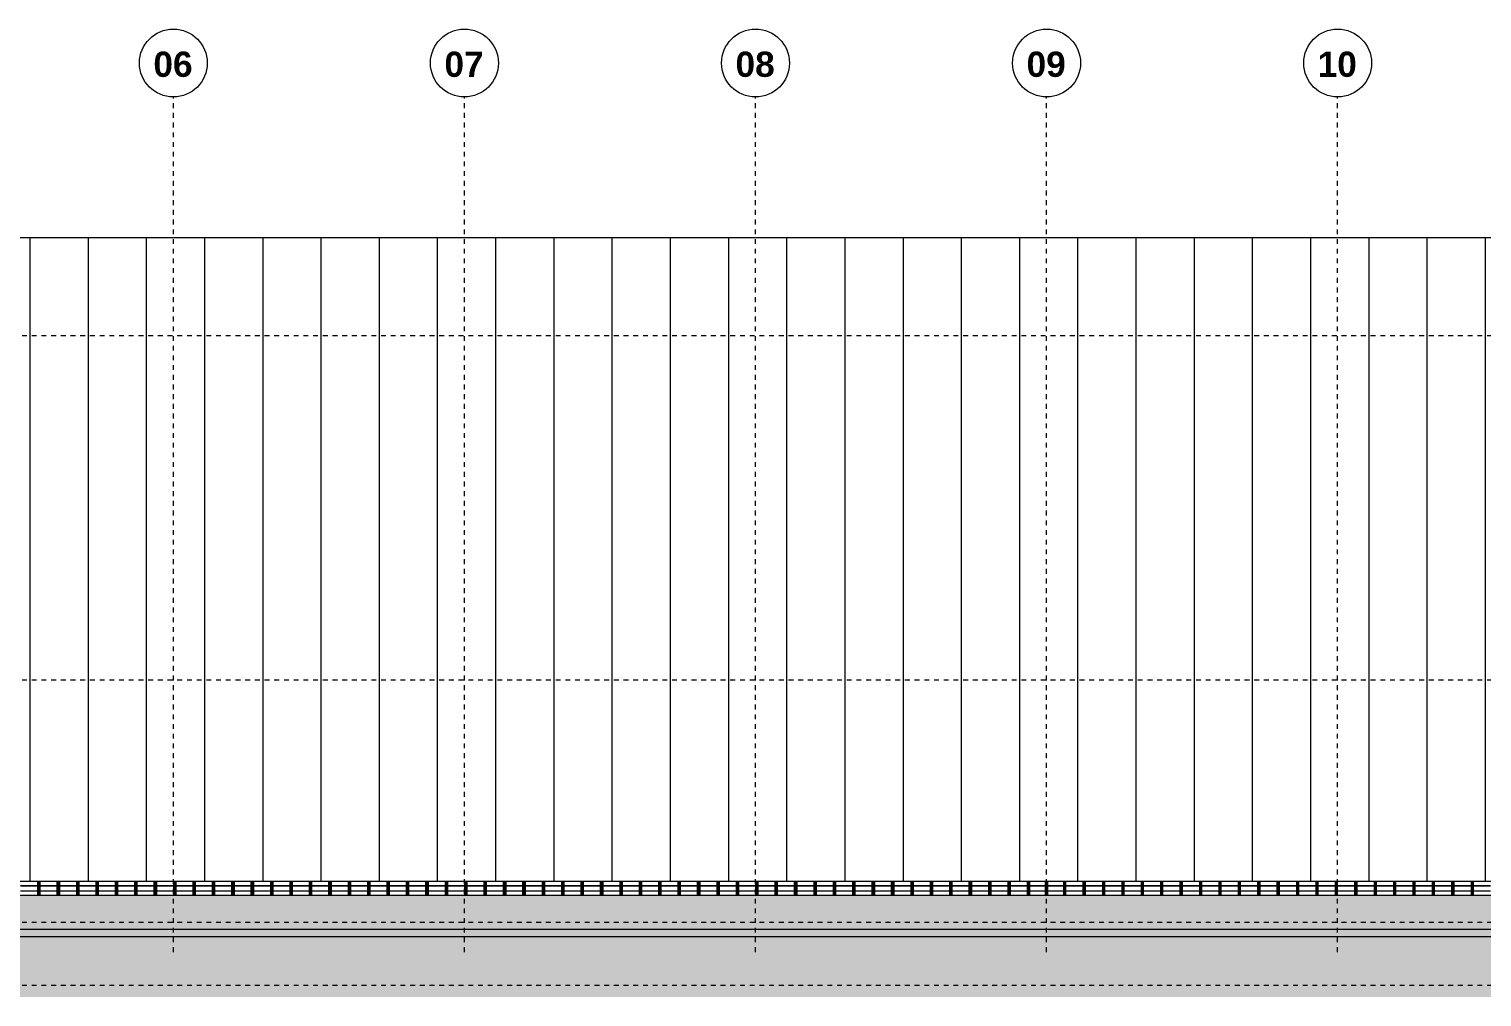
# Model space of a CAD drawing. Header units: metres. Extents: x -3 to 469, y -13 to 19.
# Drawn here: x 27.02 to 56.98, y -1.54 to 18.42 of the extents above; entities that cross this region are included whole.
import ezdxf

# ---------------------------------------------------------------- set-up
doc = ezdxf.new("R2010")
doc.units = ezdxf.units.M
doc.linetypes.add('Center', pattern=[0.03, 0.012, -0.006, 0.006, -0.006])
doc.linetypes.add('Grid Line', pattern=[0.022225, 0.0127, -0.003175, 0.003175, -0.003175])
for name, color, linetype, lineweight in [('A-DETL-1', 7, 'Continuous', 20), ('A-FLOR-1', 7, 'Continuous', 20), ('A-GLAZ-CURT', 7, 'Continuous', 5), ('A-GLAZ-CWMG', 7, 'Continuous', 5), ('A-WALL', 7, 'Continuous', 9), ('I-WALL', 7, 'Continuous', 9), ('S-GRID-IDEN', 7, 'Continuous', 5), ('S-GRID-IDEN-1', 7, 'Continuous', 18)]:
    doc.layers.add(name, color=color, linetype=linetype, lineweight=lineweight)
for name, color, linetype, lineweight, true_color in [('A-DETL-GENF-1', 7, 'Continuous', 5, 0xb8a087), ('A-FLOR-LEVL-2', 7, 'Center', 5, 0x0080c0), ('A-FLOR-PATT-1', 7, 'Continuous', 9, 0x74756c), ('A-GLAZ-CWMG-1', 7, 'Continuous', 5, 0xf2f2f2), ('A-WALL-PATT-2', 7, 'Continuous', 5, 0x5f5f5f), ('A-WALL-PATT-3', 7, 'Continuous', 5, 0x515151), ('S-GRID-1', 9, 'Grid Line', 5, 0x808080)]:
    doc.layers.add(name, color=color, linetype=linetype, lineweight=lineweight, true_color=true_color)
doc.styles.add('Arial_B', font='arialbd.ttf', dxfattribs={"height": 0.52})

# ---------------------------------------------------------------- blocks, each defined once
blk = doc.blocks.new('System Panel - COMOVENTE-V3-FACHADA 01')
at = {"layer": 'A-GLAZ-CURT'}
h = blk.add_hatch(dxfattribs=at)
h.set_pattern_fill('FP_5', color=256, style=0, pattern_type=2)
h.set_pattern_definition([(0, (47.812, 0.65), (0, 0.15), [])])
h.paths.add_polyline_path([(47.975, 0.55), (47.975, 0.75), (47.65, 0.75), (47.65, 0.55), (47.867, 0.55)])
blk.add_line((47.975, 0.75), (47.65, 0.75), dxfattribs=at)
blk = doc.blocks.new('System Panel - COMOVENTE-V4-FACHADA 01')
at = {"layer": 'A-GLAZ-CURT'}
h = blk.add_hatch(dxfattribs=at)
h.set_pattern_fill('FP_6', color=256, style=0, pattern_type=2)
h.set_pattern_definition([(0, (47.425, 0.65), (0, 0.15), [])])
h.paths.add_polyline_path([(47.25, 0.55), (47.6, 0.55), (47.6, 0.75), (47.25, 0.75)])
blk.add_line((47.6, 0.75), (47.25, 0.75), dxfattribs=at)
blk = doc.blocks.new('System Panel - COMOVENTE-V5-FACHADA 01')
at = {"layer": 'A-GLAZ-CURT'}
h = blk.add_hatch(dxfattribs=at)
h.set_pattern_fill('FP_7', color=256, style=0, pattern_type=2)
h.set_pattern_definition([(0, (47.812, 0.85), (0, 0.15), [])])
h.paths.add_polyline_path([(47.867, 0.75), (47.975, 0.75), (47.975, 0.85), (47.65, 0.85), (47.65, 0.75)])
blk.add_line((47.65, 0.75), (47.975, 0.75), dxfattribs=at)
blk = doc.blocks.new('System Panel - COMOVENTE-V6-FACHADA 01')
at = {"layer": 'A-GLAZ-CURT'}
h = blk.add_hatch(dxfattribs=at)
h.set_pattern_fill('FP_8', color=256, style=0, pattern_type=2)
h.set_pattern_definition([(0, (47.425, 0.85), (0, 0.15), [])])
h.paths.add_polyline_path([(47.25, 0.85), (47.25, 0.75), (47.6, 0.75), (47.6, 0.85)])
blk.add_line((47.25, 0.75), (47.6, 0.75), dxfattribs=at)
blk = doc.blocks.new('Rectangular Mullion - 80mm x 50mm aluminio-4468392-FACHADA 01')
at = {"layer": 'A-GLAZ-CWMG-1'}
blk.add_hatch(color=256, dxfattribs=at).paths.add_polyline_path([(48.025, 0.75), (48.025, 0.85), (47.975, 0.85), (47.975, 0.75), (47.984, 0.75)])
at = {"layer": 'A-GLAZ-CWMG'}
for p, q in [((47.975, 0.75), (47.975, 0.85)), ((48.025, 0.75), (48.025, 0.85))]:
    blk.add_line(p, q, dxfattribs=at)
blk = doc.blocks.new('Rectangular Mullion - 80mm x 50mm aluminio-4464568-FACHADA 01')
at = {"layer": 'A-GLAZ-CWMG-1'}
blk.add_hatch(color=256, dxfattribs=at).paths.add_polyline_path([(48.025, 0.55), (48.025, 0.75), (47.975, 0.75), (47.975, 0.55), (47.984, 0.55)])
at = {"layer": 'A-GLAZ-CWMG'}
for p, q in [((47.975, 0.55), (47.975, 0.75)), ((48.025, 0.55), (48.025, 0.75)), ((48.025, 0.55), (47.975, 0.55))]:
    blk.add_line(p, q, dxfattribs=at)
blk = doc.blocks.new('Rectangular Mullion - 80mm x 50mm aluminio-4464544-FACHADA 01')
at = {"layer": 'A-GLAZ-CWMG-1'}
blk.add_hatch(color=256, dxfattribs=at).paths.add_polyline_path([(47.65, 0.55), (47.65, 0.75), (47.6, 0.75), (47.6, 0.55), (47.633, 0.55)])
at = {"layer": 'A-GLAZ-CWMG'}
for p, q in [((47.6, 0.75), (47.6, 0.55)), ((47.65, 0.75), (47.65, 0.55)), ((47.65, 0.55), (47.6, 0.55))]:
    blk.add_line(p, q, dxfattribs=at)
blk = doc.blocks.new('Rectangular Mullion - 80mm x 50mm aluminio-4464545-FACHADA 01')
at = {"layer": 'A-GLAZ-CWMG-1'}
blk.add_hatch(color=256, dxfattribs=at).paths.add_polyline_path([(47.633, 0.75), (47.65, 0.75), (47.65, 0.85), (47.6, 0.85), (47.6, 0.75)])
at = {"layer": 'A-GLAZ-CWMG'}
for p, q in [((47.6, 0.85), (47.6, 0.75)), ((47.65, 0.85), (47.65, 0.75))]:
    blk.add_line(p, q, dxfattribs=at)
blk = doc.blocks.new('System Panel - COMOVENTE-V7-FACHADA 01')
at = {"layer": 'A-GLAZ-CURT'}
h = blk.add_hatch(dxfattribs=at)
h.set_pattern_fill('FP_11', color=256, style=0, pattern_type=2)
h.set_pattern_definition([(0, (48.188, 0.65), (0, 0.15), [])])
h.paths.add_polyline_path([(48.025, 0.55), (48.35, 0.55), (48.35, 0.75), (48.025, 0.75), (48.025, 0.58)])
blk.add_line((48.35, 0.75), (48.025, 0.75), dxfattribs=at)
blk = doc.blocks.new('System Panel - COMOVENTE-V8-FACHADA 01')
at = {"layer": 'A-GLAZ-CURT'}
h = blk.add_hatch(dxfattribs=at)
h.set_pattern_fill('FP_12', color=256, style=0, pattern_type=2)
h.set_pattern_definition([(0, (48.975, 0.65), (0, 0.15), [])])
h.paths.add_polyline_path([(48.8, 0.55), (49.15, 0.55), (49.15, 0.75), (48.8, 0.75)])
blk.add_line((49.15, 0.75), (48.8, 0.75), dxfattribs=at)
blk = doc.blocks.new('System Panel - COMOVENTE-V9-FACHADA 01')
at = {"layer": 'A-GLAZ-CURT'}
h = blk.add_hatch(dxfattribs=at)
h.set_pattern_fill('FP_13', color=256, style=0, pattern_type=2)
h.set_pattern_definition([(0, (48.188, 0.85), (0, 0.15), [])])
h.paths.add_polyline_path([(48.101, 0.75), (48.35, 0.75), (48.35, 0.85), (48.025, 0.85), (48.025, 0.75), (48.043, 0.75)])
blk.add_line((48.025, 0.75), (48.35, 0.75), dxfattribs=at)
blk = doc.blocks.new('System Panel - COMOVENTE-V10-FACHADA 01')
at = {"layer": 'A-GLAZ-CURT'}
h = blk.add_hatch(dxfattribs=at)
h.set_pattern_fill('FP_14', color=256, style=0, pattern_type=2)
h.set_pattern_definition([(0, (48.975, 0.85), (0, 0.15), [])])
h.paths.add_polyline_path([(48.8, 0.85), (48.8, 0.75), (49.15, 0.75), (49.15, 0.85)])
blk.add_line((48.8, 0.75), (49.15, 0.75), dxfattribs=at)
blk = doc.blocks.new('Rectangular Mullion - 80mm x 50mm aluminio-4468717-FACHADA 01')
at = {"layer": 'A-GLAZ-CWMG-1'}
blk.add_hatch(color=256, dxfattribs=at).paths.add_polyline_path([(48.025, 0.75), (48.025, 0.85), (47.975, 0.85), (47.975, 0.75), (47.984, 0.75)])
at = {"layer": 'A-GLAZ-CWMG'}
for p, q in [((47.975, 0.85), (47.975, 0.75)), ((48.025, 0.75), (48.025, 0.85))]:
    blk.add_line(p, q, dxfattribs=at)
blk = doc.blocks.new('Rectangular Mullion - 80mm x 50mm aluminio-4468719-FACHADA 01')
at = {"layer": 'A-GLAZ-CWMG-1'}
blk.add_hatch(color=256, dxfattribs=at).paths.add_polyline_path([(48.025, 0.55), (48.025, 0.75), (47.975, 0.75), (47.975, 0.55), (47.984, 0.55)])
at = {"layer": 'A-GLAZ-CWMG'}
for p, q in [((47.975, 0.75), (47.975, 0.55)), ((48.025, 0.55), (48.025, 0.75)), ((48.025, 0.55), (47.975, 0.55))]:
    blk.add_line(p, q, dxfattribs=at)
blk = doc.blocks.new('Rectangular Mullion - 80mm x 50mm aluminio-4474804-FACHADA 01')
at = {"layer": 'A-GLAZ-CWMG-1'}
blk.add_hatch(color=256, dxfattribs=at).paths.add_polyline_path([(48.8, 0.55), (48.8, 0.75), (48.75, 0.75), (48.75, 0.55)])
at = {"layer": 'A-GLAZ-CWMG'}
for p, q in [((48.75, 0.75), (48.75, 0.55)), ((48.8, 0.55), (48.8, 0.75)), ((48.8, 0.55), (48.75, 0.55))]:
    blk.add_line(p, q, dxfattribs=at)
blk = doc.blocks.new('Rectangular Mullion - 80mm x 50mm aluminio-4474805-FACHADA 01')
at = {"layer": 'A-GLAZ-CWMG-1'}
blk.add_hatch(color=256, dxfattribs=at).paths.add_polyline_path([(48.75, 0.75), (48.8, 0.75), (48.8, 0.85), (48.75, 0.85)])
at = {"layer": 'A-GLAZ-CWMG'}
for p, q in [((48.75, 0.85), (48.75, 0.75)), ((48.8, 0.75), (48.8, 0.85))]:
    blk.add_line(p, q, dxfattribs=at)
blk = doc.blocks.new('Rectangular Mullion - 80mm x 50mm aluminio-4531035-FACHADA 01')
at = {"layer": 'A-GLAZ-CWMG-1'}
blk.add_hatch(color=256, dxfattribs=at).paths.add_polyline_path([(48.4, 0.55), (48.4, 0.75), (48.35, 0.75), (48.35, 0.55)])
at = {"layer": 'A-GLAZ-CWMG'}
for p, q in [((48.35, 0.75), (48.35, 0.55)), ((48.4, 0.55), (48.4, 0.75)), ((48.4, 0.55), (48.35, 0.55))]:
    blk.add_line(p, q, dxfattribs=at)
blk = doc.blocks.new('Rectangular Mullion - 80mm x 50mm aluminio-4531036-FACHADA 01')
at = {"layer": 'A-GLAZ-CWMG-1'}
blk.add_hatch(color=256, dxfattribs=at).paths.add_polyline_path([(48.35, 0.75), (48.4, 0.75), (48.4, 0.85), (48.35, 0.85)])
at = {"layer": 'A-GLAZ-CWMG'}
for p, q in [((48.35, 0.85), (48.35, 0.75)), ((48.4, 0.75), (48.4, 0.85))]:
    blk.add_line(p, q, dxfattribs=at)
blk = doc.blocks.new('Eixo - CABEÇA DE EIXO - PRETO-498843-FACHADA 01')
at = {"layer": 'S-GRID-IDEN-1'}
blk.add_circle((0, 17.715), 0.7, dxfattribs=at)

msp = doc.modelspace()

# ---------------------------------------------------------------- hatches: boundary and pattern name
at = {"layer": 'A-DETL-GENF-1'}
h = msp.add_hatch(dxfattribs=at)
h.set_pattern_fill('FP_17', color=256, style=0, pattern_type=2)
h.set_pattern_definition([(45, (2.574, 0), (0, 1.796051), [1.27, -1.27]), (45, (2.911, -0.3368), (0, 1.796051), [1.27, -1.27]), (45, (3.248, -0.6735), (0, 1.796051), [1.27, -1.27]), (135, (2.574, 0.2245), (-1.796051, 1e-16), [1.27, -1.27]), (135, (2.911, 0.5613), (-1.796051, 1e-16), [1.27, -1.27]), (135, (3.248, 0.898), (-1.796051, 1e-16), [1.27, -1.27])])
h.paths.add_polyline_path([(53.252, -1.54), (116.934, -1.54), (116.934, -1.45), (113.409, -1.45), (93.413, -0.3), (-2.939, -0.3), (-2.939, -1.54), (51.379, -1.54)])
at = {"layer": 'A-FLOR-PATT-1'}
msp.add_hatch(color=256, dxfattribs=at).paths.add_polyline_path([(101.95, -0.3), (116.934, -0.3), (116.934, -0.15), (-2.939, -0.15), (-2.939, -0.3), (100.077, -0.3)])
at = {"layer": 'A-WALL-PATT-2'}
h = msp.add_hatch(dxfattribs=at)
h.set_pattern_fill('FP_1', color=256, style=0, pattern_type=2)
h.set_pattern_definition([(90, (-4.153, 0), (-1.2, 7e-17), [])])
h.paths.add_polyline_path([(42.482, 0.85), (78.607, 0.85), (78.607, 6.096), (78.587, 6.096), (78.587, 14.113), (-0.627, 14.113), (-0.627, 0.85), (42.248, 0.85)])
at = {"layer": 'A-WALL-PATT-3'}
h = msp.add_hatch(dxfattribs=at)
h.set_pattern_fill('FP_3', color=256, style=0, pattern_type=2)
h.set_pattern_definition([(0, (93.248, 0), (0, 0.2), []), (90, (93.248, 0), (-0.2, 0.2), [0.2, -0.2])])
h.paths.add_polyline_path([(48.101, -0.15), (93.223, -0.15), (93.223, 0.55), (-0.223, 0.55), (-0.223, -0.15), (47.633, -0.15)])

# ---------------------------------------------------------------- linework, layer by layer
at = {"layer": 'A-DETL-1'}
for p, q in [((78.627, 14.113), (-0.627, 14.113)), ((-0.627, 0.85), (78.693, 0.85)), ((93.413, -0.3), (-2.939, -0.3))]:
    msp.add_line(p, q, dxfattribs=at)
at = {"layer": 'A-FLOR-1'}
msp.add_line((116.934, -0.15), (-2.939, -0.15), dxfattribs=at)
at = {"layer": 'A-FLOR-LEVL-2'}
for p, q in [((-0.919, 12.1), (113.592, 12.1)), ((-0.919, 5), (113.592, 5)), ((-0.919, 0), (113.592, 0)), ((-0.919, -1.3), (113.592, -1.3))]:
    msp.add_line(p, q, dxfattribs=at)
at = {"layer": 'A-WALL'}
for p, q in [((78.627, 14.113), (-0.627, 14.113)), ((-0.627, 0.85), (93.453, 0.85))]:
    msp.add_line(p, q, dxfattribs=at)
at = {"layer": 'I-WALL'}
msp.add_line((93.223, 0.55), (-0.413, 0.55), dxfattribs=at)
at = {"layer": 'S-GRID-1'}
for p, q in [((30, -0.614), (30, 17.015)), ((36, -0.614), (36, 17.015)), ((42, -0.614), (42, 17.015)), ((48, -0.614), (48, 17.015)), ((54, -0.614), (54, 17.015))]:
    msp.add_line(p, q, dxfattribs=at)

# ---------------------------------------------------------------- block references
at = {"layer": 'A-GLAZ-CURT'}
for name, p in [('System Panel - COMOVENTE-V6-FACHADA 01', (-20.4, 0)), ('System Panel - COMOVENTE-V4-FACHADA 01', (-20.4, 0)), ('System Panel - COMOVENTE-V6-FACHADA 01', (-20, 0)), ('System Panel - COMOVENTE-V4-FACHADA 01', (-20, 0)), ('System Panel - COMOVENTE-V6-FACHADA 01', (-19.6, 0)), ('System Panel - COMOVENTE-V4-FACHADA 01', (-19.6, 0)), ('System Panel - COMOVENTE-V6-FACHADA 01', (-19.2, 0)), ('System Panel - COMOVENTE-V4-FACHADA 01', (-19.2, 0)), ('System Panel - COMOVENTE-V6-FACHADA 01', (-18.8, 0)), ('System Panel - COMOVENTE-V4-FACHADA 01', (-18.8, 0)), ('System Panel - COMOVENTE-V6-FACHADA 01', (-18.4, 0)), ('System Panel - COMOVENTE-V4-FACHADA 01', (-18.4, 0)), ('System Panel - COMOVENTE-V6-FACHADA 01', (-18, 0)), ('System Panel - COMOVENTE-V4-FACHADA 01', (-18, 0)), ('System Panel - COMOVENTE-V6-FACHADA 01', (-17.6, 0)), ('System Panel - COMOVENTE-V4-FACHADA 01', (-17.6, 0)), ('System Panel - COMOVENTE-V6-FACHADA 01', (-17.2, 0)), ('System Panel - COMOVENTE-V4-FACHADA 01', (-17.2, 0)), ('System Panel - COMOVENTE-V6-FACHADA 01', (-16.8, 0)), ('System Panel - COMOVENTE-V4-FACHADA 01', (-16.8, 0)), ('System Panel - COMOVENTE-V6-FACHADA 01', (-16.4, 0)), ('System Panel - COMOVENTE-V4-FACHADA 01', (-16.4, 0)), ('System Panel - COMOVENTE-V6-FACHADA 01', (-16, 0)), ('System Panel - COMOVENTE-V4-FACHADA 01', (-16, 0)), ('System Panel - COMOVENTE-V6-FACHADA 01', (-15.6, 0)), ('System Panel - COMOVENTE-V4-FACHADA 01', (-15.6, 0)), ('System Panel - COMOVENTE-V6-FACHADA 01', (-15.2, 0)), ('System Panel - COMOVENTE-V4-FACHADA 01', (-15.2, 0)), ('System Panel - COMOVENTE-V6-FACHADA 01', (-14.8, 0)), ('System Panel - COMOVENTE-V4-FACHADA 01', (-14.8, 0)), ('System Panel - COMOVENTE-V6-FACHADA 01', (-14.4, 0)), ('System Panel - COMOVENTE-V4-FACHADA 01', (-14.4, 0)), ('System Panel - COMOVENTE-V6-FACHADA 01', (-14, 0)), ('System Panel - COMOVENTE-V4-FACHADA 01', (-14, 0)), ('System Panel - COMOVENTE-V6-FACHADA 01', (-13.6, 0)), ('System Panel - COMOVENTE-V4-FACHADA 01', (-13.6, 0)), ('System Panel - COMOVENTE-V6-FACHADA 01', (-13.2, 0)), ('System Panel - COMOVENTE-V4-FACHADA 01', (-13.2, 0)), ('System Panel - COMOVENTE-V6-FACHADA 01', (-12.8, 0)), ('System Panel - COMOVENTE-V4-FACHADA 01', (-12.8, 0)), ('System Panel - COMOVENTE-V6-FACHADA 01', (-12.4, 0)), ('System Panel - COMOVENTE-V4-FACHADA 01', (-12.4, 0)), ('System Panel - COMOVENTE-V6-FACHADA 01', (-12, 0)), ('System Panel - COMOVENTE-V4-FACHADA 01', (-12, 0)), ('System Panel - COMOVENTE-V6-FACHADA 01', (-11.6, 0)), ('System Panel - COMOVENTE-V4-FACHADA 01', (-11.6, 0)), ('System Panel - COMOVENTE-V6-FACHADA 01', (-11.2, 0)), ('System Panel - COMOVENTE-V4-FACHADA 01', (-11.2, 0)), ('System Panel - COMOVENTE-V6-FACHADA 01', (-10.8, 0)), ('System Panel - COMOVENTE-V4-FACHADA 01', (-10.8, 0)), ('System Panel - COMOVENTE-V6-FACHADA 01', (-10.4, 0)), ('System Panel - COMOVENTE-V4-FACHADA 01', (-10.4, 0)), ('System Panel - COMOVENTE-V6-FACHADA 01', (-10, 0)), ('System Panel - COMOVENTE-V4-FACHADA 01', (-10, 0)), ('System Panel - COMOVENTE-V6-FACHADA 01', (-9.6, 0)), ('System Panel - COMOVENTE-V4-FACHADA 01', (-9.6, 0)), ('System Panel - COMOVENTE-V6-FACHADA 01', (-9.2, 0)), ('System Panel - COMOVENTE-V4-FACHADA 01', (-9.2, 0)), ('System Panel - COMOVENTE-V6-FACHADA 01', (-8.8, 0)), ('System Panel - COMOVENTE-V4-FACHADA 01', (-8.8, 0)), ('System Panel - COMOVENTE-V6-FACHADA 01', (-8.4, 0)), ('System Panel - COMOVENTE-V4-FACHADA 01', (-8.4, 0)), ('System Panel - COMOVENTE-V6-FACHADA 01', (-8, 0)), ('System Panel - COMOVENTE-V4-FACHADA 01', (-8, 0)), ('System Panel - COMOVENTE-V6-FACHADA 01', (-7.6, 0)), ('System Panel - COMOVENTE-V4-FACHADA 01', (-7.6, 0)), ('System Panel - COMOVENTE-V6-FACHADA 01', (-7.2, 0)), ('System Panel - COMOVENTE-V4-FACHADA 01', (-7.2, 0)), ('System Panel - COMOVENTE-V6-FACHADA 01', (-6.8, 0)), ('System Panel - COMOVENTE-V4-FACHADA 01', (-6.8, 0)), ('System Panel - COMOVENTE-V6-FACHADA 01', (-6.4, 0)), ('System Panel - COMOVENTE-V4-FACHADA 01', (-6.4, 0)), ('System Panel - COMOVENTE-V6-FACHADA 01', (-6, 0)), ('System Panel - COMOVENTE-V4-FACHADA 01', (-6, 0)), ('System Panel - COMOVENTE-V6-FACHADA 01', (-5.6, 0)), ('System Panel - COMOVENTE-V4-FACHADA 01', (-5.6, 0)), ('System Panel - COMOVENTE-V6-FACHADA 01', (-5.2, 0)), ('System Panel - COMOVENTE-V4-FACHADA 01', (-5.2, 0)), ('System Panel - COMOVENTE-V6-FACHADA 01', (-4.8, 0)), ('System Panel - COMOVENTE-V4-FACHADA 01', (-4.8, 0)), ('System Panel - COMOVENTE-V6-FACHADA 01', (-4.4, 0)), ('System Panel - COMOVENTE-V4-FACHADA 01', (-4.4, 0)), ('System Panel - COMOVENTE-V6-FACHADA 01', (-4, 0)), ('System Panel - COMOVENTE-V4-FACHADA 01', (-4, 0)), ('System Panel - COMOVENTE-V6-FACHADA 01', (-3.6, 0)), ('System Panel - COMOVENTE-V4-FACHADA 01', (-3.6, 0)), ('System Panel - COMOVENTE-V6-FACHADA 01', (-3.2, 0)), ('System Panel - COMOVENTE-V4-FACHADA 01', (-3.2, 0)), ('System Panel - COMOVENTE-V6-FACHADA 01', (-2.8, 0)), ('System Panel - COMOVENTE-V4-FACHADA 01', (-2.8, 0)), ('System Panel - COMOVENTE-V6-FACHADA 01', (-2.4, 0)), ('System Panel - COMOVENTE-V4-FACHADA 01', (-2.4, 0)), ('System Panel - COMOVENTE-V6-FACHADA 01', (-2, 0)), ('System Panel - COMOVENTE-V4-FACHADA 01', (-2, 0)), ('System Panel - COMOVENTE-V6-FACHADA 01', (-1.6, 0)), ('System Panel - COMOVENTE-V4-FACHADA 01', (-1.6, 0)), ('System Panel - COMOVENTE-V6-FACHADA 01', (-1.2, 0)), ('System Panel - COMOVENTE-V4-FACHADA 01', (-1.2, 0)), ('System Panel - COMOVENTE-V6-FACHADA 01', (-0.8, 0)), ('System Panel - COMOVENTE-V4-FACHADA 01', (-0.8, 0)), ('System Panel - COMOVENTE-V6-FACHADA 01', (-0.4, 0)), ('System Panel - COMOVENTE-V4-FACHADA 01', (-0.4, 0)), ('System Panel - COMOVENTE-V6-FACHADA 01', (0, 0)), ('System Panel - COMOVENTE-V4-FACHADA 01', (0, 0)), ('System Panel - COMOVENTE-V5-FACHADA 01', (0, 0)), ('System Panel - COMOVENTE-V3-FACHADA 01', (0, 0)), ('System Panel - COMOVENTE-V9-FACHADA 01', (0, 0)), ('System Panel - COMOVENTE-V7-FACHADA 01', (0, 0)), ('System Panel - COMOVENTE-V10-FACHADA 01', (-0.4, 0)), ('System Panel - COMOVENTE-V8-FACHADA 01', (-0.4, 0)), ('System Panel - COMOVENTE-V10-FACHADA 01', (0, 0)), ('System Panel - COMOVENTE-V8-FACHADA 01', (0, 0)), ('System Panel - COMOVENTE-V10-FACHADA 01', (0.4, 0)), ('System Panel - COMOVENTE-V8-FACHADA 01', (0.4, 0)), ('System Panel - COMOVENTE-V10-FACHADA 01', (0.8, 0)), ('System Panel - COMOVENTE-V8-FACHADA 01', (0.8, 0)), ('System Panel - COMOVENTE-V10-FACHADA 01', (1.2, 0)), ('System Panel - COMOVENTE-V8-FACHADA 01', (1.2, 0)), ('System Panel - COMOVENTE-V10-FACHADA 01', (1.6, 0)), ('System Panel - COMOVENTE-V8-FACHADA 01', (1.6, 0)), ('System Panel - COMOVENTE-V10-FACHADA 01', (2, 0)), ('System Panel - COMOVENTE-V8-FACHADA 01', (2, 0)), ('System Panel - COMOVENTE-V10-FACHADA 01', (2.4, 0)), ('System Panel - COMOVENTE-V8-FACHADA 01', (2.4, 0)), ('System Panel - COMOVENTE-V10-FACHADA 01', (2.8, 0)), ('System Panel - COMOVENTE-V8-FACHADA 01', (2.8, 0)), ('System Panel - COMOVENTE-V10-FACHADA 01', (3.2, 0)), ('System Panel - COMOVENTE-V8-FACHADA 01', (3.2, 0)), ('System Panel - COMOVENTE-V10-FACHADA 01', (3.6, 0)), ('System Panel - COMOVENTE-V8-FACHADA 01', (3.6, 0)), ('System Panel - COMOVENTE-V10-FACHADA 01', (4, 0)), ('System Panel - COMOVENTE-V8-FACHADA 01', (4, 0)), ('System Panel - COMOVENTE-V10-FACHADA 01', (4.4, 0)), ('System Panel - COMOVENTE-V8-FACHADA 01', (4.4, 0)), ('System Panel - COMOVENTE-V10-FACHADA 01', (4.8, 0)), ('System Panel - COMOVENTE-V8-FACHADA 01', (4.8, 0)), ('System Panel - COMOVENTE-V10-FACHADA 01', (5.2, 0)), ('System Panel - COMOVENTE-V8-FACHADA 01', (5.2, 0)), ('System Panel - COMOVENTE-V10-FACHADA 01', (5.6, 0)), ('System Panel - COMOVENTE-V8-FACHADA 01', (5.6, 0)), ('System Panel - COMOVENTE-V10-FACHADA 01', (6, 0)), ('System Panel - COMOVENTE-V8-FACHADA 01', (6, 0)), ('System Panel - COMOVENTE-V10-FACHADA 01', (6.4, 0)), ('System Panel - COMOVENTE-V8-FACHADA 01', (6.4, 0)), ('System Panel - COMOVENTE-V10-FACHADA 01', (6.8, 0)), ('System Panel - COMOVENTE-V8-FACHADA 01', (6.8, 0)), ('System Panel - COMOVENTE-V10-FACHADA 01', (7.2, 0)), ('System Panel - COMOVENTE-V8-FACHADA 01', (7.2, 0)), ('System Panel - COMOVENTE-V10-FACHADA 01', (7.6, 0)), ('System Panel - COMOVENTE-V8-FACHADA 01', (7.6, 0)), ('System Panel - COMOVENTE-V10-FACHADA 01', (8, 0)), ('System Panel - COMOVENTE-V8-FACHADA 01', (8, 0))]:
    msp.add_blockref(name, p, dxfattribs=at)
at = {"layer": 'A-GLAZ-CWMG'}
for name, p in [('Rectangular Mullion - 80mm x 50mm aluminio-4464545-FACHADA 01', (-20.4, 0)), ('Rectangular Mullion - 80mm x 50mm aluminio-4464544-FACHADA 01', (-20.4, 0)), ('Rectangular Mullion - 80mm x 50mm aluminio-4464545-FACHADA 01', (-20, 0)), ('Rectangular Mullion - 80mm x 50mm aluminio-4464544-FACHADA 01', (-20, 0)), ('Rectangular Mullion - 80mm x 50mm aluminio-4464545-FACHADA 01', (-19.6, 0)), ('Rectangular Mullion - 80mm x 50mm aluminio-4464544-FACHADA 01', (-19.6, 0)), ('Rectangular Mullion - 80mm x 50mm aluminio-4464545-FACHADA 01', (-19.2, 0)), ('Rectangular Mullion - 80mm x 50mm aluminio-4464544-FACHADA 01', (-19.2, 0)), ('Rectangular Mullion - 80mm x 50mm aluminio-4464545-FACHADA 01', (-18.8, 0)), ('Rectangular Mullion - 80mm x 50mm aluminio-4464544-FACHADA 01', (-18.8, 0)), ('Rectangular Mullion - 80mm x 50mm aluminio-4464545-FACHADA 01', (-18.4, 0)), ('Rectangular Mullion - 80mm x 50mm aluminio-4464544-FACHADA 01', (-18.4, 0)), ('Rectangular Mullion - 80mm x 50mm aluminio-4464545-FACHADA 01', (-18, 0)), ('Rectangular Mullion - 80mm x 50mm aluminio-4464544-FACHADA 01', (-18, 0)), ('Rectangular Mullion - 80mm x 50mm aluminio-4464545-FACHADA 01', (-17.6, 0)), ('Rectangular Mullion - 80mm x 50mm aluminio-4464544-FACHADA 01', (-17.6, 0)), ('Rectangular Mullion - 80mm x 50mm aluminio-4464545-FACHADA 01', (-17.2, 0)), ('Rectangular Mullion - 80mm x 50mm aluminio-4464544-FACHADA 01', (-17.2, 0)), ('Rectangular Mullion - 80mm x 50mm aluminio-4464545-FACHADA 01', (-16.8, 0)), ('Rectangular Mullion - 80mm x 50mm aluminio-4464544-FACHADA 01', (-16.8, 0)), ('Rectangular Mullion - 80mm x 50mm aluminio-4464545-FACHADA 01', (-16.4, 0)), ('Rectangular Mullion - 80mm x 50mm aluminio-4464544-FACHADA 01', (-16.4, 0)), ('Rectangular Mullion - 80mm x 50mm aluminio-4464545-FACHADA 01', (-16, 0)), ('Rectangular Mullion - 80mm x 50mm aluminio-4464544-FACHADA 01', (-16, 0)), ('Rectangular Mullion - 80mm x 50mm aluminio-4464545-FACHADA 01', (-15.6, 0)), ('Rectangular Mullion - 80mm x 50mm aluminio-4464544-FACHADA 01', (-15.6, 0)), ('Rectangular Mullion - 80mm x 50mm aluminio-4464545-FACHADA 01', (-15.2, 0)), ('Rectangular Mullion - 80mm x 50mm aluminio-4464544-FACHADA 01', (-15.2, 0)), ('Rectangular Mullion - 80mm x 50mm aluminio-4464545-FACHADA 01', (-14.8, 0)), ('Rectangular Mullion - 80mm x 50mm aluminio-4464544-FACHADA 01', (-14.8, 0)), ('Rectangular Mullion - 80mm x 50mm aluminio-4464545-FACHADA 01', (-14.4, 0)), ('Rectangular Mullion - 80mm x 50mm aluminio-4464544-FACHADA 01', (-14.4, 0)), ('Rectangular Mullion - 80mm x 50mm aluminio-4464545-FACHADA 01', (-14, 0)), ('Rectangular Mullion - 80mm x 50mm aluminio-4464544-FACHADA 01', (-14, 0)), ('Rectangular Mullion - 80mm x 50mm aluminio-4464545-FACHADA 01', (-13.6, 0)), ('Rectangular Mullion - 80mm x 50mm aluminio-4464544-FACHADA 01', (-13.6, 0)), ('Rectangular Mullion - 80mm x 50mm aluminio-4464545-FACHADA 01', (-13.2, 0)), ('Rectangular Mullion - 80mm x 50mm aluminio-4464544-FACHADA 01', (-13.2, 0)), ('Rectangular Mullion - 80mm x 50mm aluminio-4464545-FACHADA 01', (-12.8, 0)), ('Rectangular Mullion - 80mm x 50mm aluminio-4464544-FACHADA 01', (-12.8, 0)), ('Rectangular Mullion - 80mm x 50mm aluminio-4464545-FACHADA 01', (-12.4, 0)), ('Rectangular Mullion - 80mm x 50mm aluminio-4464544-FACHADA 01', (-12.4, 0)), ('Rectangular Mullion - 80mm x 50mm aluminio-4464545-FACHADA 01', (-12, 0)), ('Rectangular Mullion - 80mm x 50mm aluminio-4464544-FACHADA 01', (-12, 0)), ('Rectangular Mullion - 80mm x 50mm aluminio-4464545-FACHADA 01', (-11.6, 0)), ('Rectangular Mullion - 80mm x 50mm aluminio-4464544-FACHADA 01', (-11.6, 0)), ('Rectangular Mullion - 80mm x 50mm aluminio-4464545-FACHADA 01', (-11.2, 0)), ('Rectangular Mullion - 80mm x 50mm aluminio-4464544-FACHADA 01', (-11.2, 0)), ('Rectangular Mullion - 80mm x 50mm aluminio-4464545-FACHADA 01', (-10.8, 0)), ('Rectangular Mullion - 80mm x 50mm aluminio-4464544-FACHADA 01', (-10.8, 0)), ('Rectangular Mullion - 80mm x 50mm aluminio-4464545-FACHADA 01', (-10.4, 0)), ('Rectangular Mullion - 80mm x 50mm aluminio-4464544-FACHADA 01', (-10.4, 0)), ('Rectangular Mullion - 80mm x 50mm aluminio-4464545-FACHADA 01', (-10, 0)), ('Rectangular Mullion - 80mm x 50mm aluminio-4464544-FACHADA 01', (-10, 0)), ('Rectangular Mullion - 80mm x 50mm aluminio-4464545-FACHADA 01', (-9.6, 0)), ('Rectangular Mullion - 80mm x 50mm aluminio-4464544-FACHADA 01', (-9.6, 0)), ('Rectangular Mullion - 80mm x 50mm aluminio-4464545-FACHADA 01', (-9.2, 0)), ('Rectangular Mullion - 80mm x 50mm aluminio-4464544-FACHADA 01', (-9.2, 0)), ('Rectangular Mullion - 80mm x 50mm aluminio-4464545-FACHADA 01', (-8.8, 0)), ('Rectangular Mullion - 80mm x 50mm aluminio-4464544-FACHADA 01', (-8.8, 0)), ('Rectangular Mullion - 80mm x 50mm aluminio-4464545-FACHADA 01', (-8.4, 0)), ('Rectangular Mullion - 80mm x 50mm aluminio-4464544-FACHADA 01', (-8.4, 0)), ('Rectangular Mullion - 80mm x 50mm aluminio-4464545-FACHADA 01', (-8, 0)), ('Rectangular Mullion - 80mm x 50mm aluminio-4464544-FACHADA 01', (-8, 0)), ('Rectangular Mullion - 80mm x 50mm aluminio-4464545-FACHADA 01', (-7.6, 0)), ('Rectangular Mullion - 80mm x 50mm aluminio-4464544-FACHADA 01', (-7.6, 0)), ('Rectangular Mullion - 80mm x 50mm aluminio-4464545-FACHADA 01', (-7.2, 0)), ('Rectangular Mullion - 80mm x 50mm aluminio-4464544-FACHADA 01', (-7.2, 0)), ('Rectangular Mullion - 80mm x 50mm aluminio-4464545-FACHADA 01', (-6.8, 0)), ('Rectangular Mullion - 80mm x 50mm aluminio-4464544-FACHADA 01', (-6.8, 0)), ('Rectangular Mullion - 80mm x 50mm aluminio-4464545-FACHADA 01', (-6.4, 0)), ('Rectangular Mullion - 80mm x 50mm aluminio-4464544-FACHADA 01', (-6.4, 0)), ('Rectangular Mullion - 80mm x 50mm aluminio-4464545-FACHADA 01', (-6, 0)), ('Rectangular Mullion - 80mm x 50mm aluminio-4464544-FACHADA 01', (-6, 0)), ('Rectangular Mullion - 80mm x 50mm aluminio-4464545-FACHADA 01', (-5.6, 0)), ('Rectangular Mullion - 80mm x 50mm aluminio-4464544-FACHADA 01', (-5.6, 0)), ('Rectangular Mullion - 80mm x 50mm aluminio-4464545-FACHADA 01', (-5.2, 0)), ('Rectangular Mullion - 80mm x 50mm aluminio-4464544-FACHADA 01', (-5.2, 0)), ('Rectangular Mullion - 80mm x 50mm aluminio-4464545-FACHADA 01', (-4.8, 0)), ('Rectangular Mullion - 80mm x 50mm aluminio-4464544-FACHADA 01', (-4.8, 0)), ('Rectangular Mullion - 80mm x 50mm aluminio-4464545-FACHADA 01', (-4.4, 0)), ('Rectangular Mullion - 80mm x 50mm aluminio-4464544-FACHADA 01', (-4.4, 0)), ('Rectangular Mullion - 80mm x 50mm aluminio-4464545-FACHADA 01', (-4, 0)), ('Rectangular Mullion - 80mm x 50mm aluminio-4464544-FACHADA 01', (-4, 0)), ('Rectangular Mullion - 80mm x 50mm aluminio-4464545-FACHADA 01', (-3.6, 0)), ('Rectangular Mullion - 80mm x 50mm aluminio-4464544-FACHADA 01', (-3.6, 0)), ('Rectangular Mullion - 80mm x 50mm aluminio-4464545-FACHADA 01', (-3.2, 0)), ('Rectangular Mullion - 80mm x 50mm aluminio-4464544-FACHADA 01', (-3.2, 0)), ('Rectangular Mullion - 80mm x 50mm aluminio-4464545-FACHADA 01', (-2.8, 0)), ('Rectangular Mullion - 80mm x 50mm aluminio-4464544-FACHADA 01', (-2.8, 0)), ('Rectangular Mullion - 80mm x 50mm aluminio-4464545-FACHADA 01', (-2.4, 0)), ('Rectangular Mullion - 80mm x 50mm aluminio-4464544-FACHADA 01', (-2.4, 0)), ('Rectangular Mullion - 80mm x 50mm aluminio-4464545-FACHADA 01', (-2, 0)), ('Rectangular Mullion - 80mm x 50mm aluminio-4464544-FACHADA 01', (-2, 0)), ('Rectangular Mullion - 80mm x 50mm aluminio-4464545-FACHADA 01', (-1.6, 0)), ('Rectangular Mullion - 80mm x 50mm aluminio-4464544-FACHADA 01', (-1.6, 0)), ('Rectangular Mullion - 80mm x 50mm aluminio-4464545-FACHADA 01', (-1.2, 0)), ('Rectangular Mullion - 80mm x 50mm aluminio-4464544-FACHADA 01', (-1.2, 0)), ('Rectangular Mullion - 80mm x 50mm aluminio-4464545-FACHADA 01', (-0.8, 0)), ('Rectangular Mullion - 80mm x 50mm aluminio-4464544-FACHADA 01', (-0.8, 0)), ('Rectangular Mullion - 80mm x 50mm aluminio-4464545-FACHADA 01', (-0.4, 0)), ('Rectangular Mullion - 80mm x 50mm aluminio-4464544-FACHADA 01', (-0.4, 0)), ('Rectangular Mullion - 80mm x 50mm aluminio-4464545-FACHADA 01', (0, 0)), ('Rectangular Mullion - 80mm x 50mm aluminio-4464544-FACHADA 01', (0, 0)), ('Rectangular Mullion - 80mm x 50mm aluminio-4468392-FACHADA 01', (0, 0)), ('Rectangular Mullion - 80mm x 50mm aluminio-4468717-FACHADA 01', (0, 0)), ('Rectangular Mullion - 80mm x 50mm aluminio-4464568-FACHADA 01', (0, 0)), ('Rectangular Mullion - 80mm x 50mm aluminio-4468719-FACHADA 01', (0, 0)), ('Rectangular Mullion - 80mm x 50mm aluminio-4531036-FACHADA 01', (0, 0)), ('Rectangular Mullion - 80mm x 50mm aluminio-4531035-FACHADA 01', (0, 0)), ('Rectangular Mullion - 80mm x 50mm aluminio-4474805-FACHADA 01', (0, 0)), ('Rectangular Mullion - 80mm x 50mm aluminio-4474804-FACHADA 01', (0, 0)), ('Rectangular Mullion - 80mm x 50mm aluminio-4474805-FACHADA 01', (0.4, 0)), ('Rectangular Mullion - 80mm x 50mm aluminio-4474804-FACHADA 01', (0.4, 0)), ('Rectangular Mullion - 80mm x 50mm aluminio-4474805-FACHADA 01', (0.8, 0)), ('Rectangular Mullion - 80mm x 50mm aluminio-4474804-FACHADA 01', (0.8, 0)), ('Rectangular Mullion - 80mm x 50mm aluminio-4474805-FACHADA 01', (1.2, 0)), ('Rectangular Mullion - 80mm x 50mm aluminio-4474804-FACHADA 01', (1.2, 0)), ('Rectangular Mullion - 80mm x 50mm aluminio-4474805-FACHADA 01', (1.6, 0)), ('Rectangular Mullion - 80mm x 50mm aluminio-4474804-FACHADA 01', (1.6, 0)), ('Rectangular Mullion - 80mm x 50mm aluminio-4474805-FACHADA 01', (2, 0)), ('Rectangular Mullion - 80mm x 50mm aluminio-4474804-FACHADA 01', (2, 0)), ('Rectangular Mullion - 80mm x 50mm aluminio-4474805-FACHADA 01', (2.4, 0)), ('Rectangular Mullion - 80mm x 50mm aluminio-4474804-FACHADA 01', (2.4, 0)), ('Rectangular Mullion - 80mm x 50mm aluminio-4474805-FACHADA 01', (2.8, 0)), ('Rectangular Mullion - 80mm x 50mm aluminio-4474804-FACHADA 01', (2.8, 0)), ('Rectangular Mullion - 80mm x 50mm aluminio-4474805-FACHADA 01', (3.2, 0)), ('Rectangular Mullion - 80mm x 50mm aluminio-4474804-FACHADA 01', (3.2, 0)), ('Rectangular Mullion - 80mm x 50mm aluminio-4474805-FACHADA 01', (3.6, 0)), ('Rectangular Mullion - 80mm x 50mm aluminio-4474804-FACHADA 01', (3.6, 0)), ('Rectangular Mullion - 80mm x 50mm aluminio-4474805-FACHADA 01', (4, 0)), ('Rectangular Mullion - 80mm x 50mm aluminio-4474804-FACHADA 01', (4, 0)), ('Rectangular Mullion - 80mm x 50mm aluminio-4474805-FACHADA 01', (4.4, 0)), ('Rectangular Mullion - 80mm x 50mm aluminio-4474804-FACHADA 01', (4.4, 0)), ('Rectangular Mullion - 80mm x 50mm aluminio-4474805-FACHADA 01', (4.8, 0)), ('Rectangular Mullion - 80mm x 50mm aluminio-4474804-FACHADA 01', (4.8, 0)), ('Rectangular Mullion - 80mm x 50mm aluminio-4474805-FACHADA 01', (5.2, 0)), ('Rectangular Mullion - 80mm x 50mm aluminio-4474804-FACHADA 01', (5.2, 0)), ('Rectangular Mullion - 80mm x 50mm aluminio-4474805-FACHADA 01', (5.6, 0)), ('Rectangular Mullion - 80mm x 50mm aluminio-4474804-FACHADA 01', (5.6, 0)), ('Rectangular Mullion - 80mm x 50mm aluminio-4474805-FACHADA 01', (6, 0)), ('Rectangular Mullion - 80mm x 50mm aluminio-4474804-FACHADA 01', (6, 0)), ('Rectangular Mullion - 80mm x 50mm aluminio-4474805-FACHADA 01', (6.4, 0)), ('Rectangular Mullion - 80mm x 50mm aluminio-4474804-FACHADA 01', (6.4, 0)), ('Rectangular Mullion - 80mm x 50mm aluminio-4474805-FACHADA 01', (6.8, 0)), ('Rectangular Mullion - 80mm x 50mm aluminio-4474804-FACHADA 01', (6.8, 0)), ('Rectangular Mullion - 80mm x 50mm aluminio-4474805-FACHADA 01', (7.2, 0)), ('Rectangular Mullion - 80mm x 50mm aluminio-4474804-FACHADA 01', (7.2, 0)), ('Rectangular Mullion - 80mm x 50mm aluminio-4474805-FACHADA 01', (7.6, 0)), ('Rectangular Mullion - 80mm x 50mm aluminio-4474804-FACHADA 01', (7.6, 0)), ('Rectangular Mullion - 80mm x 50mm aluminio-4474805-FACHADA 01', (8, 0)), ('Rectangular Mullion - 80mm x 50mm aluminio-4474804-FACHADA 01', (8, 0))]:
    msp.add_blockref(name, p, dxfattribs=at)
at = {"layer": 'S-GRID-IDEN-1'}
for p in [(30, 0), (36, 0), (42, 0), (48, 0), (54, 0)]:
    msp.add_blockref('Eixo - CABEÇA DE EIXO - PRETO-498843-FACHADA 01', p, dxfattribs=at)

# ---------------------------------------------------------------- texts
at = {"layer": 'S-GRID-IDEN', "char_height": 0.52, "width": 0.99409, "attachment_point": 1, "style": 'Arial_B'}
for s, insert in [('06', (29.588, 17.95)), ('07', (35.588, 17.95)), ('08', (41.588, 17.95)), ('09', (47.588, 17.95)), ('10', (53.588, 17.95))]:
    msp.add_mtext(s, dxfattribs=dict(at, insert=insert))

doc.saveas('drawing.dxf')
